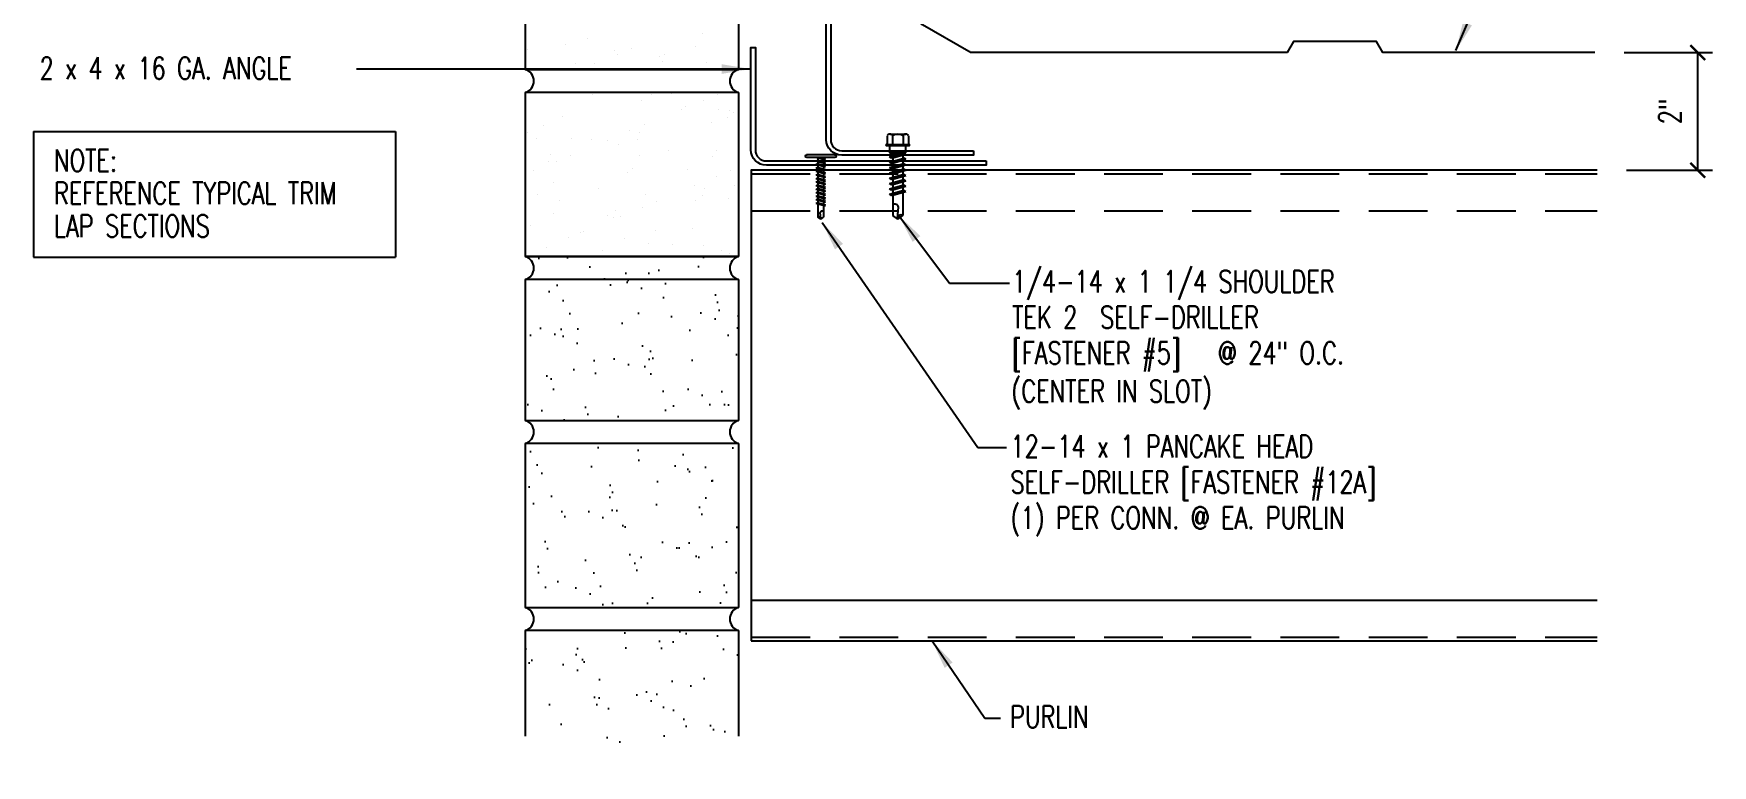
# Model space of a CAD drawing. Extents: x 7.6 to 37.1, y 12.7 to 42.4.
# Drawn here: x 7.61 to 36.16, y 12.75 to 25.19 of the extents above; entities that cross this region are included whole.
import ezdxf

# ---------------------------------------------------------------- set-up
doc = ezdxf.new("R2010")
doc.units = 0
doc.header["$LTSCALE"] = 4
doc.header["$MEASUREMENT"] = 0
doc.linetypes.add('HIDDEN', pattern=[0.375, 0.25, -0.125])
doc.layers.get('0').update_dxf_attribs({"linetype": 'CONTINUOUS'})
doc.layers.get('DEFPOINTS').update_dxf_attribs({"linetype": 'CONTINUOUS'})
for name, color, linetype in [('FASTENER', 9, 'CONTINUOUS'), ('PANEL', 11, 'CONTINUOUS'), ('STLA', 12, 'CONTINUOUS'), ('TEXT', 2, 'CONTINUOUS'), ('WALL', 7, 'CONTINUOUS')]:
    doc.layers.add(name, color=color, linetype=linetype)
doc.styles.add('TEXT1', font='ROMANS.shx', dxfattribs={"width": 0.75, "height": 0.375})
doc.dimstyles.new('DETAIL$0', dxfattribs={"dimscale": 4, "dimtxt": 0.09375, "dimasz": 0.0625, "dimexe": 0.0625, "dimexo": 0.125, "dimgap": 0.0625, "dimtad": 1, "dimdec": 4, "dimzin": 3, "dimdsep": 46, "dimlunit": 4, "dimtxsty": 'TEXT1', "dimblk": 'ARCHTICK', "dimcen": 0.0625, "dimclrd": 7, "dimclre": 7, "dimclrt": 2, "dimadec": 0, "dimazin": 0, "dimtfac": 0.59375, "dimtdec": 4, "dimtmove": 0, "dimatfit": 3, "dimfxl": 0, "dimfrac": 2, "dimtolj": 1, "dimtzin": 3, "dimarcsym": 0})
doc.dimstyles.new('DETAIL$7', dxfattribs={"dimscale": 4, "dimtxt": 0.09375, "dimasz": 0.125, "dimexe": 0.0625, "dimexo": 0.125, "dimgap": 0.0625, "dimtad": 1, "dimdec": 4, "dimzin": 3, "dimdsep": 46, "dimlunit": 4, "dimtxsty": 'TEXT1', "dimcen": 0.0625, "dimclrd": 7, "dimclre": 7, "dimclrt": 2, "dimadec": 0, "dimazin": 0, "dimtfac": 0.59375, "dimtdec": 4, "dimtmove": 2, "dimatfit": 3, "dimfxl": 0, "dimfrac": 2, "dimtolj": 1, "dimtzin": 3, "dimarcsym": 0})

# ---------------------------------------------------------------- blocks, each defined once
blk = doc.blocks.new('MB_DO5')
for p, q in [((-0.193, 0.018), (0.193, 0.018)), ((-0.193, 0), (0.193, 0)), ((-0.181, 0.167), (-0.181, 0.018)), ((-0.181, 0.018), (0.181, 0.018)), ((-0.135, 0.193), (0.135, 0.193)), ((-0.089, 0.167), (-0.089, 0.018)), ((0.089, 0.167), (0.089, 0.018)), ((0.181, 0.167), (0.181, 0.018)), ((-0.139, 0), (-0.139, -0.123)), ((-0.139, -0.123), (0.139, -0.123)), ((-0.139, -0.194), (0.104, -0.124)), ((-0.104, -0.214), (-0.139, -0.194)), ((-0.139, -0.285), (0.104, -0.215)), ((-0.104, -0.305), (-0.139, -0.285)), ((-0.104, -0.214), (0.139, -0.145)), ((-0.104, -0.305), (0.139, -0.235)), ((-0.086, -0.123), (-0.086, -0.179)), ((-0.086, -0.209), (-0.086, -0.27)), ((0.086, -0.16), (0.086, -0.22)), ((0.086, -0.251), (0.086, -0.311)), ((0.139, -0.145), (0.104, -0.124)), ((0.139, -0.235), (0.104, -0.215)), ((0.139, -0.123), (0.139, 0)), ((-0.139, -0.376), (0.104, -0.306)), ((-0.104, -0.396), (-0.139, -0.376)), ((-0.139, -0.466), (0.104, -0.397)), ((-0.104, -0.487), (-0.139, -0.466)), ((-0.139, -0.557), (0.104, -0.488)), ((-0.104, -0.577), (-0.139, -0.557)), ((-0.104, -0.396), (0.139, -0.326)), ((-0.104, -0.487), (0.139, -0.417)), ((-0.104, -0.577), (0.139, -0.508)), ((-0.086, -0.3), (-0.086, -0.36)), ((-0.086, -0.391), (-0.086, -0.451)), ((-0.086, -0.482), (-0.086, -0.542)), ((0.086, -0.341), (0.086, -0.402)), ((0.086, -0.432), (0.086, -0.493)), ((0.086, -0.523), (0.086, -0.584)), ((0.139, -0.326), (0.104, -0.306)), ((0.139, -0.417), (0.104, -0.397)), ((0.139, -0.508), (0.104, -0.488)), ((-0.139, -0.648), (0.104, -0.579)), ((-0.104, -0.668), (-0.139, -0.648)), ((-0.139, -0.739), (0.104, -0.67)), ((-0.104, -0.759), (-0.139, -0.739)), ((-0.139, -0.83), (0.104, -0.761)), ((-0.104, -0.85), (-0.139, -0.83)), ((-0.104, -0.668), (0.139, -0.599)), ((-0.104, -0.759), (0.139, -0.69)), ((-0.104, -0.85), (0.139, -0.781)), ((-0.086, -0.572), (-0.086, -0.633)), ((-0.086, -0.663), (-0.086, -0.724)), ((-0.086, -0.754), (-0.086, -0.815)), ((-0.086, -0.845), (-0.086, -1.189)), ((0.086, -0.614), (0.086, -0.675)), ((0.086, -0.705), (0.086, -0.766)), ((0.086, -0.796), (0.086, -1.189)), ((0.139, -0.599), (0.104, -0.579)), ((0.139, -0.69), (0.104, -0.67)), ((0.139, -0.781), (0.104, -0.761)), ((-0.002, -1.234), (0.014, -1.048)), ((0, -1.25), (-0.086, -1.189)), ((0, -1.25), (0.086, -1.189))]:
    blk.add_line(p, q)
for centre, radius, start, end in [((-0.193, 0.009), 0.00894, 90, 270), ((-0.135, 0.141), 0.0527, 29.8754, 150.1246), ((0, 0.029), 0.164, 56.9974, 123.0026), ((0.135, 0.141), 0.0527, 29.8754, 150.1246), ((0.193, 0.009), 0.00894, 270, 90), ((-0.046, -1.06), 0.0615, 11.1445, 130.906), ((0.054, -1.236), 0.0563, 55.4585, 194.8454)]:
    blk.add_arc(centre, radius, start, end)
blk = doc.blocks.new('FD-F5')
at = {"layer": 'TEXT', "style": 'TEXT1', "width": 0.75}
for s, p in [('1/4-14 x 1 1/4 SHOULDER', (0.0047, -0.0408)), ('TEK 2  SELF-DRILLER', (0.0047, -0.1926)), ('[FASTENER #5]', (0.0047, -0.3444))]:
    blk.add_text(s, height=0.09375, dxfattribs=at).set_placement(p)
blk.add_attdef('(QUANTITY)', (0.8792, -0.3444), '', height=0.0938, dxfattribs=at)
blk = doc.blocks.new('SD3')
at = {"layer": 'FASTENER'}
for p, q in [((-0.24, 0.082), (0.24, 0.082)), ((-0.24, 0.037), (0.24, 0.037)), ((-0.078, 0.008), (0.023, 0.037)), ((-0.058, -0.003), (-0.078, 0.008)), ((-0.058, -0.003), (0.08, 0.036)), ((-0.048, 0.037), (-0.048, 0.017)), ((0.05, 0.027), (0.05, -0.016)), ((-0.078, -0.052), (0.06, -0.013)), ((-0.058, -0.064), (-0.078, -0.052)), ((-0.078, -0.112), (0.06, -0.073)), ((-0.058, -0.124), (-0.078, -0.112)), ((-0.078, -0.172), (0.06, -0.133)), ((-0.058, -0.184), (-0.078, -0.172)), ((-0.078, -0.232), (0.06, -0.193)), ((-0.058, -0.244), (-0.078, -0.232)), ((-0.078, -0.292), (0.06, -0.253)), ((-0.058, -0.064), (0.08, -0.024)), ((-0.058, -0.124), (0.08, -0.084)), ((-0.058, -0.184), (0.08, -0.144)), ((-0.058, -0.244), (0.08, -0.204)), ((-0.058, -0.304), (0.08, -0.264)), ((-0.048, -0.001), (-0.048, -0.044)), ((-0.048, -0.061), (-0.048, -0.104)), ((-0.048, -0.121), (-0.048, -0.164)), ((-0.048, -0.181), (-0.048, -0.224)), ((-0.048, -0.241), (-0.048, -0.284)), ((0.05, -0.033), (0.05, -0.076)), ((0.05, -0.093), (0.05, -0.136)), ((0.05, -0.153), (0.05, -0.196)), ((0.05, -0.213), (0.05, -0.256)), ((0.05, -0.273), (0.05, -0.316)), ((0.08, -0.024), (0.06, -0.013)), ((0.08, -0.084), (0.06, -0.073)), ((0.08, -0.144), (0.06, -0.133)), ((0.08, -0.204), (0.06, -0.193)), ((0.08, -0.264), (0.06, -0.253)), ((-0.058, -0.304), (-0.078, -0.292)), ((-0.078, -0.353), (0.06, -0.313)), ((-0.058, -0.364), (-0.078, -0.353)), ((-0.078, -0.413), (0.06, -0.373)), ((-0.058, -0.424), (-0.078, -0.413)), ((-0.078, -0.473), (0.06, -0.433)), ((-0.058, -0.484), (-0.078, -0.473)), ((-0.078, -0.533), (0.06, -0.493)), ((-0.058, -0.544), (-0.078, -0.533)), ((-0.078, -0.593), (0.06, -0.553)), ((-0.058, -0.364), (0.08, -0.325)), ((-0.058, -0.424), (0.08, -0.385)), ((-0.058, -0.484), (0.08, -0.445)), ((-0.058, -0.544), (0.08, -0.505)), ((-0.058, -0.604), (0.08, -0.565)), ((-0.048, -0.301), (-0.048, -0.344)), ((-0.048, -0.361), (-0.048, -0.404)), ((-0.048, -0.421), (-0.048, -0.464)), ((-0.048, -0.481), (-0.048, -0.524)), ((-0.048, -0.541), (-0.048, -0.584)), ((0.05, -0.333), (0.05, -0.376)), ((0.05, -0.393), (0.05, -0.436)), ((0.05, -0.453), (0.05, -0.496)), ((0.05, -0.513), (0.05, -0.556)), ((0.08, -0.325), (0.06, -0.313)), ((0.08, -0.385), (0.06, -0.373)), ((0.08, -0.445), (0.06, -0.433)), ((0.08, -0.505), (0.06, -0.493)), ((0.08, -0.565), (0.06, -0.553)), ((-0.058, -0.604), (-0.078, -0.593)), ((-0.078, -0.653), (0.06, -0.614)), ((-0.058, -0.664), (-0.078, -0.653)), ((-0.078, -0.713), (0.06, -0.674)), ((-0.058, -0.724), (-0.078, -0.713)), ((-0.078, -0.773), (0.06, -0.734)), ((-0.058, -0.785), (-0.078, -0.773)), ((-0.058, -0.664), (0.08, -0.625)), ((-0.058, -0.724), (0.08, -0.685)), ((-0.058, -0.785), (0.08, -0.745)), ((-0.048, -0.601), (-0.048, -0.644)), ((-0.048, -0.662), (-0.048, -0.704)), ((-0.048, -0.722), (-0.048, -0.765)), ((-0.048, -0.782), (-0.048, -0.977)), ((0.05, -0.573), (0.05, -0.616)), ((0.05, -0.634), (0.05, -0.676)), ((0.05, -0.694), (0.05, -0.737)), ((0.05, -0.754), (0.05, -0.977)), ((0.08, -0.625), (0.06, -0.614)), ((0.08, -0.685), (0.06, -0.674)), ((0.08, -0.745), (0.06, -0.734)), ((0.001, -1.011), (-0.048, -0.977)), ((0, -1.003), (0.009, -0.896)), ((0.001, -1.011), (0.05, -0.977))]:
    blk.add_line(p, q, dxfattribs=at)
for centre, radius, start, end in [((-0.238, 0.06), 0.0227, 94.6639, 265.3361), ((0.238, 0.06), 0.0227, 274.6639, 85.3361), ((-0.025, -0.903), 0.0349, 11.1445, 130.906), ((0.032, -1.003), 0.032, 55.4585, 194.8454)]:
    blk.add_arc(centre, radius, start, end, dxfattribs=at)
blk = doc.blocks.new('FD-F12a')
at = {"layer": 'TEXT', "style": 'TEXT1', "width": 0.75}
for s, p in [('12-14 x 1 PANCAKE HEAD', (0.0047, -0.0408)), ('SELF-DRILLER [FASTENER #12A]', (0.0047, -0.1926))]:
    blk.add_text(s, height=0.09375, dxfattribs=at).set_placement(p)
blk.add_attdef('(QUANTITY)', (0.0047, -0.3444), '', height=0.0938, dxfattribs=at)
blk = doc.blocks.new('A$C30686E82')
for p, q in [((-2.715, 0.761), (3.437, 0.761)), ((-2.715, 0.761), (-2.715, -1.379)), ((3.437, 0.761), (3.437, -1.379)), ((-2.715, -1.379), (3.437, -1.379))]:
    blk.add_line(p, q)
at = {"layer": 'TEXT', "style": 'TEXT1', "width": 0.75}
for s, p in [('NOTE:', (-2.368, 0.081)), ('REFERENCE TYPICAL TRIM', (-2.368, -0.477)), ('LAP SECTIONS', (-2.368, -1.035))]:
    blk.add_text(s, height=0.375, dxfattribs=at).set_placement(p)
blk = doc.blocks.new('_ArchTick')
at = {"color": 0, "linetype": 'ByBlock', "const_width": 0.15}
blk.add_lwpolyline([(-0.5, -0.5), (0.5, 0.5)], dxfattribs=at)
blk = doc.blocks.new('*D18')
at = {"layer": 'DEFPOINTS', "color": 0}
for p in [(34.157, 24.866), (35.909, 24.866), (34.197, 22.866)]:
    blk.add_point(p, dxfattribs=at)
at = {"layer": 'TEXT', "color": 7, "lineweight": -2}
for p, q in [((34.657, 24.866), (36.159, 24.866)), ((35.909, 22.866), (35.909, 24.866)), ((34.697, 22.866), (36.159, 22.866))]:
    blk.add_line(p, q, dxfattribs=at)
at = {"layer": 'TEXT', "color": 7, "lineweight": -2, "xscale": 0.25, "yscale": 0.25, "zscale": 0.25}
for p, rotation in [((35.909, 24.866), 90), ((35.909, 22.866), 270)]:
    blk.add_blockref('_ArchTick', p, dxfattribs=dict(at, rotation=rotation))
at = {"layer": 'TEXT', "color": 2, "insert": (35.435, 23.866), "char_height": 0.375, "attachment_point": 5, "rotation": 90, "style": 'TEXT1'}
blk.add_mtext('\\A1;2"', dxfattribs=at)

msp = doc.modelspace()

# ---------------------------------------------------------------- hatches: boundary and pattern name
at = {"layer": 'WALL', "linetype": 'Continuous'}
h = msp.add_hatch(dxfattribs=at)
h.set_pattern_fill('AR-SAND', color=256, scale=0.5, angle=330, style=0)
h.set_pattern_definition([(7.5, (4.59404, -2.7842), (0.45443, 0.850088), [0, -0.76, 0, -0.85, 0, -0.8125]), (337.5, (4.594, -2.7842), (1.47187, 0.77958), [0, -0.41, 0, -0.685, 0, -0.2625]), (297.5, (4.0614, -2.4767), (1.349878, -0.776085), [0, -0.25, 0, -0.9, 0, -1.175]), (287.5, (4.0614, -2.4767), (1.52111, -0.37149), [0, -0.125, 0, -0.59, 0, -0.675])])
h.paths.add_polyline_path([(19.59654, 15.43402), (19.59654, 18.22001), (15.97154, 18.22001), (15.97154, 15.43402)])
h.paths.add_polyline_path([(19.59654, 18.61418), (19.59654, 21.006, -0.75264445), (19.59654, 21.40017), (15.97154, 21.40017, -0.75264445), (15.97154, 21.006), (15.97154, 18.61418)])
h.paths.add_polyline_path([(15.97154, 15.03985), (15.97154, 13.24805), (17.14142, 13.24805), (17.39142, 12.74805), (17.89142, 13.74805), (18.14142, 13.24805), (19.59654, 13.24805), (19.59654, 15.03985)])

# ---------------------------------------------------------------- linework, layer by layer
at = {"layer": 'PANEL'}
msp.add_lwpolyline([(34.15733, 24.86564), (30.55283, 24.86564), (30.44458, 25.05313), (29.03607, 25.05315), (28.92783, 24.86564), (23.58183, 24.86564, -0.13162295), (23.51334, 24.88399), (22.72634, 25.33834, -0.16769594), (22.66786, 25.4057), (22.11264, 26.77994, 0.30574011), (21.98558, 26.86563), (21.36233, 26.86554, -0.41481572), (21.28791, 26.94009), (21.28943, 27.71349, 0.97297784), (20.96622, 27.72296), (20.9068, 27.04331, 0.79848861), (21.00517, 27.01673), (21.03904, 27.1546)], format="xyb", dxfattribs=at)
at = {"layer": 'STLA', "color": 7, "linetype": 'HIDDEN'}
for p, q in [((19.8145, 22.80584), (34.19744, 22.80584)), ((19.8145, 22.1762), (34.19744, 22.1762)), ((19.8145, 14.92544), (34.19744, 14.92544))]:
    msp.add_line(p, q, dxfattribs=at)
at = {"layer": 'STLA'}
msp.add_line((19.8145, 15.55508), (34.19744, 15.55508), dxfattribs=at)
for points in [[(23.59135, 23.19797), (23.59135, 23.12327), (21.35355, 23.12327, -0.41421356), (21.09135, 23.38547), (21.09135, 27.78315), (21.16605, 27.78315), (21.16605, 23.38547, 0.41421356), (21.35355, 23.19797)], [(23.80997, 23.02477), (23.80997, 22.95007), (20.07217, 22.95007, -0.41421356), (19.80997, 23.21227), (19.80997, 24.95007), (19.88467, 24.95007), (19.88467, 23.21227, 0.41421356), (20.07217, 23.02477)]]:
    msp.add_lwpolyline(points, format="xyb", close=True, dxfattribs=at)
for points in [[(34.19744, 22.86564), (19.8145, 22.86564), (19.8145, 14.86564)], [(19.8145, 14.86564), (34.19744, 14.86564)]]:
    msp.add_lwpolyline(points, dxfattribs=at)
at = {"layer": 'WALL'}
for p, q in [((15.97154, 27.36632), (15.97154, 24.58033)), ((19.59654, 27.36632), (19.59654, 24.58033)), ((15.97154, 24.58033), (19.59654, 24.58033)), ((19.59654, 24.18616), (15.97154, 24.18616)), ((15.97154, 24.18616), (15.97154, 21.40017)), ((19.59654, 24.18616), (19.59654, 21.40017)), ((19.59654, 21.40017), (15.97154, 21.40017)), ((15.97154, 21.40017), (19.59654, 21.40017)), ((15.97154, 21.006), (15.97154, 18.61418)), ((19.59654, 21.006), (15.97154, 21.006)), ((19.59654, 21.006), (19.59654, 18.61418)), ((15.97154, 18.61418), (19.59654, 18.61418)), ((19.59654, 18.22001), (15.97154, 18.22001)), ((15.97154, 18.22001), (15.97154, 15.43402)), ((19.59654, 18.22001), (19.59654, 15.43402)), ((15.97154, 15.43402), (19.59654, 15.43402)), ((19.59654, 15.03985), (15.97154, 15.03985)), ((15.97154, 15.03985), (15.97154, 13.24805)), ((19.59654, 15.03985), (19.59654, 13.24805))]:
    msp.add_line(p, q, dxfattribs=at)
at = {"layer": 'WALL', "linetype": 'Continuous'}
for p, q in [((18.98263, 25.18304), (18.98263, 25.18304)), ((16.00656, 24.91708), (16.00656, 24.91708)), ((16.65306, 25.00733), (16.65306, 25.00733)), ((17.02207, 25.10176), (17.02207, 25.10176)), ((17.49579, 24.89638), (17.49579, 24.89638)), ((17.77553, 24.93494), (17.77553, 24.93494)), ((18.86719, 24.96128), (18.86719, 24.96128)), ((16.82543, 24.67311), (16.82543, 24.67311)), ((17.15422, 24.67759), (17.15422, 24.67759)), ((17.53301, 24.83449), (17.53301, 24.83449)), ((18.24929, 24.79718), (18.24929, 24.79718)), ((18.30262, 24.71027), (18.30262, 24.71027)), ((18.3402, 24.82948), (18.3402, 24.82948)), ((19.05484, 24.69113), (19.05484, 24.69113)), ((17.10749, 24.15724), (17.10749, 24.15724)), ((17.51731, 24.1852), (17.51731, 24.1852)), ((17.95022, 24.04629), (17.95022, 24.04629)), ((18.1252, 24.14758), (18.1252, 24.14758)), ((18.45162, 24.16298), (18.45162, 24.16298)), ((19.00488, 24.0549), (19.00488, 24.0549)), ((19.2474, 24.15536), (19.2474, 24.15536)), ((16.60409, 23.77609), (16.60409, 23.77609)), ((18.62609, 23.898), (18.62609, 23.898)), ((18.70372, 23.94709), (18.70372, 23.94709)), ((19.25894, 23.89682), (19.25894, 23.89682)), ((19.40575, 23.75609), (19.40575, 23.75609)), ((19.44333, 23.87531), (19.44333, 23.87531)), ((19.50927, 23.84104), (19.50927, 23.84104)), ((16.00287, 23.51241), (16.00287, 23.51241)), ((16.16744, 23.40911), (16.16744, 23.40911)), ((16.28287, 23.63087), (16.28287, 23.63087)), ((16.75637, 23.41321), (16.75637, 23.41321)), ((17.75071, 23.53541), (17.75071, 23.53541)), ((17.92222, 23.50382), (17.92222, 23.50382)), ((17.99323, 23.63587), (17.99323, 23.63587)), ((19.1435, 23.67507), (19.1435, 23.67507)), ((16.40111, 23.13233), (16.40111, 23.13233)), ((17.10174, 23.38689), (17.10174, 23.38689)), ((17.37192, 23.37851), (17.37192, 23.37851)), ((17.56192, 23.30715), (17.56192, 23.30715)), ((17.88464, 23.3846), (17.88464, 23.3846)), ((18.40465, 23.19621), (18.40465, 23.19621)), ((19.22833, 23.1934), (19.22833, 23.1934)), ((16.11776, 22.85902), (16.11776, 22.85902)), ((16.36353, 23.01312), (16.36353, 23.01312)), ((16.49655, 23.01592), (16.49655, 23.01592)), ((16.73907, 23.11637), (16.73907, 23.11637)), ((17.79363, 22.89898), (17.79363, 22.89898)), ((17.90906, 23.12074), (17.90906, 23.12074)), ((18.72793, 22.87676), (18.72793, 22.87676)), ((19.15815, 23.09701), (19.15815, 23.09701)), ((19.4651, 22.85629), (19.4651, 22.85629)), ((16.4573, 22.66232), (16.4573, 22.66232)), ((17.2108, 22.56312), (17.2108, 22.56312)), ((17.70722, 22.82191), (17.70722, 22.82191)), ((18.8438, 22.59893), (18.8438, 22.59893)), ((19.22259, 22.75583), (19.22259, 22.75583)), ((19.53525, 22.61061), (19.53525, 22.61061)), ((16.18611, 22.45042), (16.18611, 22.45042)), ((16.55919, 22.34465), (16.55919, 22.34465)), ((18.01635, 22.45707), (18.01635, 22.45707)), ((18.21094, 22.33679), (18.21094, 22.33679)), ((18.85908, 22.34612), (18.85908, 22.34612)), ((18.98776, 22.43042), (18.98776, 22.43042)), ((19.02535, 22.54964), (19.02535, 22.54964)), ((19.41982, 22.38885), (19.41982, 22.38885)), ((16.44375, 22.1229), (16.44375, 22.1229)), ((17.37805, 22.10067), (17.37805, 22.10067)), ((17.46665, 22.05894), (17.46665, 22.05894)), ((17.50424, 22.17815), (17.50424, 22.17815)), ((17.58963, 22.07944), (17.58963, 22.07944)), ((17.96842, 22.23634), (17.96842, 22.23634)), ((15.98313, 21.80666), (15.98313, 21.80666)), ((16.069, 21.92318), (16.069, 21.92318)), ((16.71425, 21.71685), (16.71425, 21.71685)), ((16.91173, 21.81223), (16.91173, 21.81223)), ((16.95677, 21.8173), (16.95677, 21.8173)), ((17.66523, 21.71303), (17.66523, 21.71303)), ((18.18538, 21.83452), (18.18538, 21.83452)), ((18.81035, 21.86773), (18.81035, 21.86773)), ((16.33546, 21.55995), (16.33546, 21.55995)), ((17.28924, 21.49624), (17.28924, 21.49624)), ((18.06994, 21.61277), (18.06994, 21.61277)), ((18.47078, 21.60698), (18.47078, 21.60698)), ((19.00424, 21.59054), (19.00424, 21.59054)), ((19.31351, 21.49603), (19.31351, 21.49603)), ((19.44029, 21.45676), (19.44029, 21.45676))]:
    msp.add_line(p, q, dxfattribs=at)
at = {"layer": 'WALL'}
for centre, start, end in [((15.91478, 24.38324), 286.066511, 73.933489), ((19.6533, 24.38324), 106.066511, 253.933489), ((15.91478, 21.20308), 286.066511, 73.933489), ((19.6533, 21.20308), 106.066511, 253.933489), ((15.91478, 18.41709), 286.066511, 73.933489), ((19.6533, 18.41709), 106.066511, 253.933489), ((15.91478, 15.23693), 286.066511, 73.933489), ((19.6533, 15.23693), 106.066511, 253.933489)]:
    msp.add_arc(centre, 0.2051, start, end, dxfattribs=at)

# ---------------------------------------------------------------- block references
msp.add_blockref('A$C30686E82', (10.32573, 22.76516))
at = {"layer": 'FASTENER'}
msp.add_blockref('MB_DO5', (22.30626, 23.28646), dxfattribs=at)
at = {"layer": 'FASTENER', "xscale": -1}
msp.add_blockref('SD3', (20.99691, 23.04606), dxfattribs=at)
at = {"layer": 'TEXT', "xscale": 4, "yscale": 4, "zscale": 4}
for name, p, values in [('FD-F5', (24.23232, 20.94949), {'(QUANTITY)': '@ 24" O.C.'}), ('FD-F12a', (24.2043, 18.14824), {'(QUANTITY)': '(1) PER CONN. @ EA. PURLIN'})]:
    msp.add_blockref(name, p, dxfattribs=at).add_auto_attribs(values)

# ---------------------------------------------------------------- texts
at = {"layer": 'TEXT', "style": 'TEXT1', "width": 0.75}
for s, p in [('2 x 4 x 16 GA. ANGLE', (7.71362, 24.41259)), ('(CENTER IN SLOT)', (24.23843, 18.92489)), ('PURLIN', (24.21494, 13.38645))]:
    msp.add_text(s, height=0.375, dxfattribs=at).set_placement(p)

# ---------------------------------------------------------------- dimensions: what is measured, and where the dimension line sits
at = {"layer": 'TEXT'}
dim = msp.add_linear_dim(base=(35.90871, 24.86564), p1=(34.19744, 22.86564), p2=(34.15733, 24.86564), angle=90, dimstyle='DETAIL$0', dxfattribs=at)
dim.commit()
dim.dimension.update_dxf_attribs({"geometry": '*D18', "text_midpoint": (35.43549, 23.86564)})

# ---------------------------------------------------------------- leaders
at = {"layer": 'TEXT', "color": 7}
for points in [[(31.79691, 24.9017), (32.85407, 27.36607), (33.07397, 27.36607)], [(22.88936, 14.86564), (23.78499, 13.55232), (24.05235, 13.55232)]]:
    msp.add_leader(points, dimstyle='DETAIL$7', override={"dimtmove": 0, "dimfrac": 0}, dxfattribs=at)
at = {"layer": 'TEXT'}
for points in [[(19.80997, 24.58618), (15.34117, 24.58618), (13.10004, 24.58618)], [(22.32388, 22.09724), (23.18672, 20.94861), (24.20369, 20.94861)], [(21.0221, 21.9791), (23.6648, 18.15188), (24.15296, 18.15188)]]:
    msp.add_leader(points, dimstyle='DETAIL$7', dxfattribs=at)

doc.saveas('drawing.dxf')
